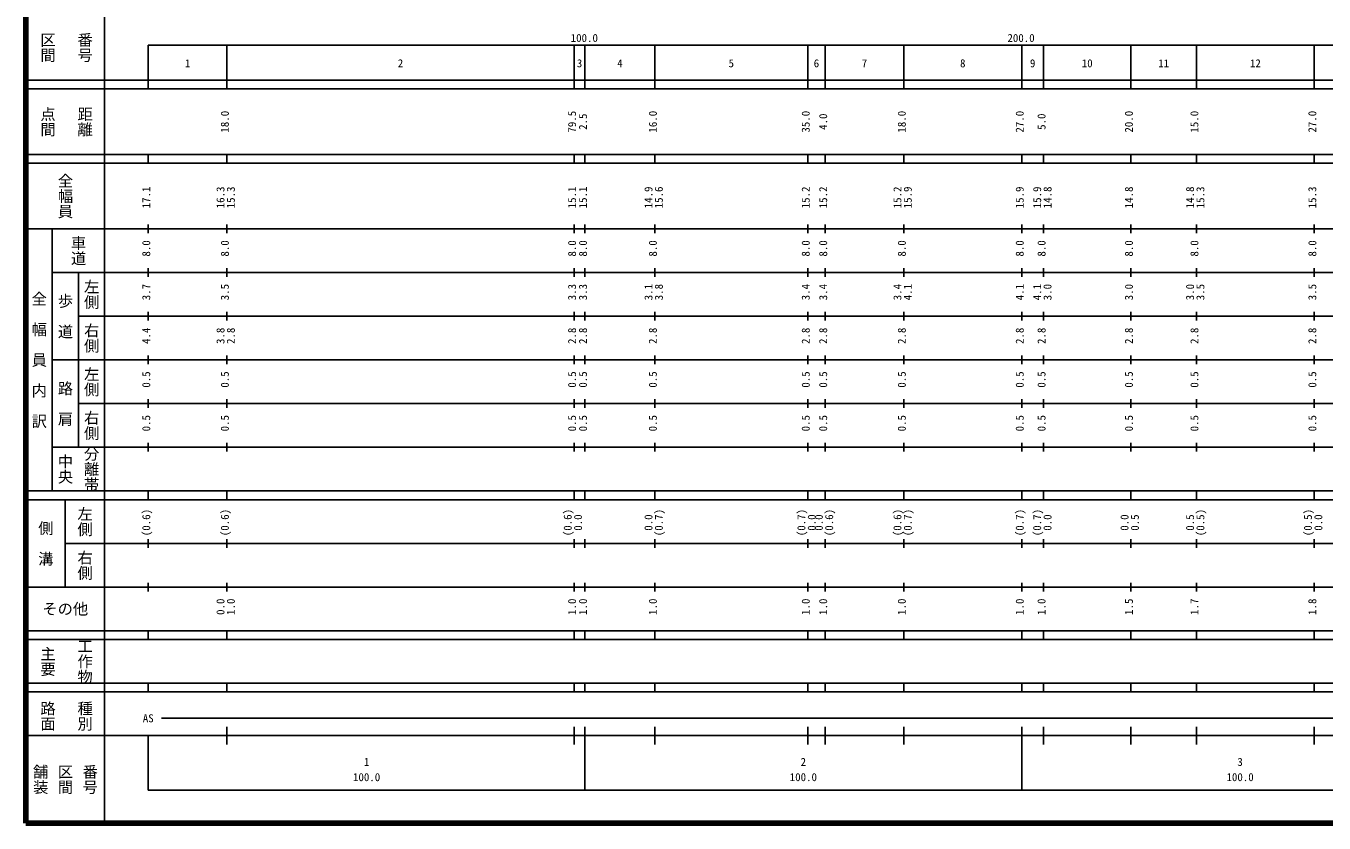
# Model space of a CAD drawing. Units: millimetres on the paper, enlarged 1000 times. Extents: x 40000 to 680000, y 20000 to 380000.
# Drawn here: x 40000 to 337223, y 20000 to 202409 of the extents above; entities that cross this region are included whole.
import ezdxf
from ezdxf.enums import TextEntityAlignment as Align

# ---------------------------------------------------------------- set-up
doc = ezdxf.new("R2010")
doc.units = ezdxf.units.MM
doc.header["$LTSCALE"] = 1000
doc.layers.add('M-TTL', color=2, linetype='Continuous', lineweight=140)
doc.layers.add('M-TTL-BAND', color=7, linetype='Continuous', lineweight=25)
doc.styles.add('@ＭＳ ゴシック', font='')
doc.styles.add('ＭＳ ゴシック', font='')
doc.styles.get('@ＭＳ ゴシック').set_extended_font_data('@MS Gothic')
doc.styles.get('ＭＳ ゴシック').set_extended_font_data('MS Gothic')

msp = doc.modelspace()

# ---------------------------------------------------------------- linework, layer by layer
at = {"layer": 'M-TTL'}
for p, q in [((40000, 380000), (40000, 20000)), ((40000, 20000), (680000, 20000))]:
    msp.add_line(p, q, dxfattribs=at)
at = {"layer": 'M-TTL-BAND'}
for p, q in [((58000, 370000), (58000, 20000)), ((68000, 198000), (579000, 198000)), ((68000, 198000), (68000, 188000)), ((86000, 188000), (86000, 198000)), ((165500, 188000), (165500, 198000)), ((168000, 188000), (168000, 198000)), ((184000, 188000), (184000, 198000)), ((219000, 188000), (219000, 198000)), ((223000, 188000), (223000, 198000)), ((241000, 188000), (241000, 198000)), ((268000, 188000), (268000, 198000)), ((273000, 188000), (273000, 198000)), ((293000, 188000), (293000, 198000)), ((308000, 188000), (308000, 198000)), ((335000, 188000), (335000, 198000)), ((40000, 190000), (579000, 190000)), ((40000, 188000), (579000, 188000)), ((40000, 173000), (579000, 173000)), ((68000, 171000), (68000, 173000)), ((86000, 171000), (86000, 173000)), ((165500, 171000), (165500, 173000)), ((168000, 171000), (168000, 173000)), ((184000, 171000), (184000, 173000)), ((219000, 171000), (219000, 173000)), ((223000, 171000), (223000, 173000)), ((241000, 171000), (241000, 173000)), ((268000, 171000), (268000, 173000)), ((273000, 171000), (273000, 173000)), ((293000, 171000), (293000, 173000)), ((308000, 171000), (308000, 173000)), ((335000, 171000), (335000, 173000)), ((40000, 171000), (579000, 171000)), ((40000, 156000), (579000, 156000)), ((46000, 96000), (46000, 156000)), ((68000, 155000), (68000, 157000)), ((86000, 155000), (86000, 157000)), ((165500, 155000), (165500, 157000)), ((168000, 155000), (168000, 157000)), ((184000, 155000), (184000, 157000)), ((219000, 155000), (219000, 157000)), ((223000, 155000), (223000, 157000)), ((241000, 155000), (241000, 157000)), ((268000, 155000), (268000, 157000)), ((273000, 155000), (273000, 157000)), ((293000, 155000), (293000, 157000)), ((308000, 155000), (308000, 157000)), ((335000, 155000), (335000, 157000)), ((46000, 146000), (579000, 146000)), ((52000, 146000), (52000, 106000)), ((68000, 145000), (68000, 147000)), ((86000, 145000), (86000, 147000)), ((165500, 145000), (165500, 147000)), ((168000, 145000), (168000, 147000)), ((184000, 145000), (184000, 147000)), ((219000, 145000), (219000, 147000)), ((223000, 145000), (223000, 147000)), ((241000, 145000), (241000, 147000)), ((268000, 145000), (268000, 147000)), ((273000, 145000), (273000, 147000)), ((293000, 145000), (293000, 147000)), ((308000, 145000), (308000, 147000)), ((335000, 145000), (335000, 147000)), ((68000, 135000), (68000, 137000)), ((86000, 135000), (86000, 137000)), ((165500, 135000), (165500, 137000)), ((168000, 135000), (168000, 137000)), ((184000, 135000), (184000, 137000)), ((219000, 135000), (219000, 137000)), ((223000, 135000), (223000, 137000)), ((241000, 135000), (241000, 137000)), ((268000, 135000), (268000, 137000)), ((273000, 135000), (273000, 137000)), ((293000, 135000), (293000, 137000)), ((308000, 135000), (308000, 137000)), ((335000, 135000), (335000, 137000)), ((52000, 136000), (579000, 136000)), ((46000, 126000), (579000, 126000)), ((68000, 125000), (68000, 127000)), ((86000, 125000), (86000, 127000)), ((165500, 125000), (165500, 127000)), ((168000, 125000), (168000, 127000)), ((184000, 125000), (184000, 127000)), ((219000, 125000), (219000, 127000)), ((223000, 125000), (223000, 127000)), ((241000, 125000), (241000, 127000)), ((268000, 125000), (268000, 127000)), ((273000, 125000), (273000, 127000)), ((293000, 125000), (293000, 127000)), ((308000, 125000), (308000, 127000)), ((335000, 125000), (335000, 127000)), ((52000, 116000), (579000, 116000)), ((68000, 115000), (68000, 117000)), ((86000, 115000), (86000, 117000)), ((165500, 115000), (165500, 117000)), ((168000, 115000), (168000, 117000)), ((184000, 115000), (184000, 117000)), ((219000, 115000), (219000, 117000)), ((223000, 115000), (223000, 117000)), ((241000, 115000), (241000, 117000)), ((268000, 115000), (268000, 117000)), ((273000, 115000), (273000, 117000)), ((293000, 115000), (293000, 117000)), ((308000, 115000), (308000, 117000)), ((335000, 115000), (335000, 117000)), ((46000, 106000), (579000, 106000)), ((68000, 105000), (68000, 107000)), ((86000, 105000), (86000, 107000)), ((165500, 105000), (165500, 107000)), ((168000, 105000), (168000, 107000)), ((184000, 105000), (184000, 107000)), ((219000, 105000), (219000, 107000)), ((223000, 105000), (223000, 107000)), ((241000, 105000), (241000, 107000)), ((268000, 105000), (268000, 107000)), ((273000, 105000), (273000, 107000)), ((293000, 105000), (293000, 107000)), ((308000, 105000), (308000, 107000)), ((335000, 105000), (335000, 107000)), ((40000, 96000), (579000, 96000)), ((68000, 94000), (68000, 96000)), ((86000, 94000), (86000, 96000)), ((165500, 94000), (165500, 96000)), ((168000, 94000), (168000, 96000)), ((184000, 94000), (184000, 96000)), ((219000, 94000), (219000, 96000)), ((223000, 94000), (223000, 96000)), ((241000, 94000), (241000, 96000)), ((268000, 94000), (268000, 96000)), ((273000, 94000), (273000, 96000)), ((293000, 94000), (293000, 96000)), ((308000, 94000), (308000, 96000)), ((335000, 94000), (335000, 96000)), ((40000, 94000), (579000, 94000)), ((49000, 94000), (49000, 74000)), ((49000, 84000), (579000, 84000)), ((68000, 83000), (68000, 85000)), ((86000, 83000), (86000, 85000)), ((165500, 83000), (165500, 85000)), ((168000, 83000), (168000, 85000)), ((184000, 83000), (184000, 85000)), ((219000, 83000), (219000, 85000)), ((223000, 83000), (223000, 85000)), ((241000, 83000), (241000, 85000)), ((268000, 83000), (268000, 85000)), ((273000, 83000), (273000, 85000)), ((293000, 83000), (293000, 85000)), ((308000, 83000), (308000, 85000)), ((335000, 83000), (335000, 85000)), ((68000, 73000), (68000, 75000)), ((86000, 73000), (86000, 75000)), ((165500, 73000), (165500, 75000)), ((168000, 73000), (168000, 75000)), ((184000, 73000), (184000, 75000)), ((219000, 73000), (219000, 75000)), ((223000, 73000), (223000, 75000)), ((241000, 73000), (241000, 75000)), ((268000, 73000), (268000, 75000)), ((273000, 73000), (273000, 75000)), ((293000, 73000), (293000, 75000)), ((308000, 73000), (308000, 75000)), ((335000, 73000), (335000, 75000)), ((40000, 74000), (579000, 74000)), ((40000, 64000), (579000, 64000)), ((68000, 62000), (68000, 64000)), ((86000, 62000), (86000, 64000)), ((165500, 62000), (165500, 64000)), ((168000, 62000), (168000, 64000)), ((184000, 62000), (184000, 64000)), ((219000, 62000), (219000, 64000)), ((223000, 62000), (223000, 64000)), ((241000, 62000), (241000, 64000)), ((268000, 62000), (268000, 64000)), ((273000, 62000), (273000, 64000)), ((293000, 62000), (293000, 64000)), ((308000, 62000), (308000, 64000)), ((335000, 62000), (335000, 64000)), ((40000, 62000), (579000, 62000)), ((40000, 52000), (579000, 52000)), ((68000, 50000), (68000, 52000)), ((86000, 50000), (86000, 52000)), ((165500, 50000), (165500, 52000)), ((168000, 50000), (168000, 52000)), ((184000, 50000), (184000, 52000)), ((219000, 50000), (219000, 52000)), ((223000, 50000), (223000, 52000)), ((241000, 50000), (241000, 52000)), ((268000, 50000), (268000, 52000)), ((273000, 50000), (273000, 52000)), ((293000, 50000), (293000, 52000)), ((308000, 50000), (308000, 52000)), ((335000, 50000), (335000, 52000)), ((40000, 50000), (579000, 50000)), ((71000, 44000), (565000, 44000)), ((86000, 38000), (86000, 42000)), ((165500, 38000), (165500, 42000)), ((168000, 27500), (168000, 42000)), ((184000, 38000), (184000, 42000)), ((219000, 38000), (219000, 42000)), ((223000, 38000), (223000, 42000)), ((241000, 38000), (241000, 42000)), ((268000, 27500), (268000, 42000)), ((273000, 38000), (273000, 42000)), ((293000, 38000), (293000, 42000)), ((308000, 38000), (308000, 42000)), ((335000, 38000), (335000, 42000)), ((40000, 40000), (579000, 40000)), ((68000, 40000), (68000, 27500)), ((68000, 27500), (579000, 27500))]:
    msp.add_line(p, q, dxfattribs=at)

# ---------------------------------------------------------------- texts
at = {"layer": 'M-TTL-BAND', "style": '@ＭＳ ゴシック'}
for s, p in [('区間', (45000, 197500)), ('番号', (53500, 197500)), ('点間', (45000, 180500)), ('距離', (53500, 180500)), ('全幅員', (49000, 163500)), ('車道', (52000, 151000)), ('左側', (55000, 141000)), ('全\u3000幅\u3000員\u3000内\u3000訳', (43000, 126000)), ('歩\u3000道', (49000, 136000)), ('右側', (55000, 131000)), ('左側', (55000, 121000)), ('路\u3000肩', (49000, 116000)), ('右側', (55000, 111000)), ('中央', (49000, 101000)), ('分離帯', (55000, 101000)), ('左側', (53500, 89000)), ('側\u3000溝', (44500, 84000)), ('右側', (53500, 79000)), ('主要', (45000, 57000)), ('工作物', (53500, 57000)), ('路面', (45000, 44500)), ('種別', (53500, 44500)), ('舗装', (43333, 30000)), ('区間', (49000, 30000)), ('番号', (54667, 30000))]:
    msp.add_text(s, height=2566, rotation=270, dxfattribs=at).set_placement(p, align=Align.MIDDLE_CENTER)
at = {"layer": 'M-TTL-BAND', "style": 'ＭＳ ゴシック'}
for s, p in [('100.0', (167844, 198195)), ('200.0', (267844, 198195)), ('1', (77000, 192405)), ('2', (125750, 192405)), ('3', (166750, 192405)), ('4', (176000, 192405)), ('5', (201500, 192405)), ('6', (221000, 192405)), ('7', (232000, 192405)), ('8', (254500, 192405)), ('9', (270500, 192405)), ('10', (283000, 192405)), ('11', (300500, 192405)), ('12', (321500, 192405)), ('AS', (68000, 42500)), ('1', (118000, 32523)), ('2', (218000, 32523)), ('3', (318000, 32523)), ('100.0', (118000, 29033)), ('100.0', (218000, 29033)), ('100.0', (318000, 29033))]:
    msp.add_text(s, height=1833, dxfattribs=at).set_placement(p, align=Align.BOTTOM_CENTER)
for s, p in [('18.0', (87000, 180500)), ('79.5', (166500, 180500)), ('2.5', (169000, 180500)), ('16.0', (185000, 180500)), ('35.0', (220000, 180500)), ('4.0', (224000, 180500)), ('18.0', (242000, 180500)), ('27.0', (269000, 180500)), ('5.0', (274000, 180500)), ('20.0', (294000, 180500)), ('15.0', (309000, 180500)), ('27.0', (336000, 180500)), ('17.1', (69000, 163174)), ('16.3', (86000, 163174)), ('15.3', (88370, 163174)), ('15.1', (166500, 163174)), ('15.1', (169000, 163174)), ('14.9', (184000, 163174)), ('15.6', (186370, 163174)), ('15.2', (220000, 163174)), ('15.2', (224000, 163174)), ('15.2', (241000, 163174)), ('15.9', (243370, 163174)), ('15.9', (269000, 163174)), ('15.9', (273000, 163174)), ('14.8', (275370, 163174)), ('14.8', (294000, 163174)), ('14.8', (308000, 163174)), ('15.3', (310370, 163174)), ('15.3', (336000, 163174)), ('8.0', (69000, 151500)), ('8.0', (87000, 151500)), ('8.0', (166500, 151500)), ('8.0', (169000, 151500)), ('8.0', (185000, 151500)), ('8.0', (220000, 151500)), ('8.0', (224000, 151500)), ('8.0', (242000, 151500)), ('8.0', (269000, 151500)), ('8.0', (274000, 151500)), ('8.0', (294000, 151500)), ('8.0', (309000, 151500)), ('8.0', (336000, 151500)), ('3.7', (69000, 141500)), ('3.5', (87000, 141500)), ('3.3', (166500, 141500)), ('3.3', (169000, 141500)), ('3.1', (184000, 141500)), ('3.8', (186370, 141500)), ('3.4', (220000, 141500)), ('3.4', (224000, 141500)), ('3.4', (241000, 141500)), ('4.1', (243370, 141500)), ('4.1', (269000, 141500)), ('4.1', (273000, 141500)), ('3.0', (275370, 141500)), ('3.0', (294000, 141500)), ('3.0', (308000, 141500)), ('3.5', (310370, 141500)), ('3.5', (336000, 141500)), ('4.4', (69000, 131500)), ('3.8', (86000, 131500)), ('2.8', (88370, 131500)), ('2.8', (166500, 131500)), ('2.8', (169000, 131500)), ('2.8', (185000, 131500)), ('2.8', (220000, 131500)), ('2.8', (224000, 131500)), ('2.8', (242000, 131500)), ('2.8', (269000, 131500)), ('2.8', (274000, 131500)), ('2.8', (294000, 131500)), ('2.8', (309000, 131500)), ('2.8', (336000, 131500)), ('0.5', (69000, 121500)), ('0.5', (87000, 121500)), ('0.5', (166500, 121500)), ('0.5', (169000, 121500)), ('0.5', (185000, 121500)), ('0.5', (220000, 121500)), ('0.5', (224000, 121500)), ('0.5', (242000, 121500)), ('0.5', (269000, 121500)), ('0.5', (274000, 121500)), ('0.5', (294000, 121500)), ('0.5', (309000, 121500)), ('0.5', (336000, 121500)), ('0.5', (69000, 111500)), ('0.5', (87000, 111500)), ('0.5', (166500, 111500)), ('0.5', (169000, 111500)), ('0.5', (185000, 111500)), ('0.5', (220000, 111500)), ('0.5', (224000, 111500)), ('0.5', (242000, 111500)), ('0.5', (269000, 111500)), ('0.5', (274000, 111500)), ('0.5', (294000, 111500)), ('0.5', (309000, 111500)), ('0.5', (336000, 111500)), ('(0.6)', (69000, 88764)), ('(0.6)', (87000, 88764)), ('(0.6)', (165500, 88764)), ('0.0', (167870, 88764)), ('0.0', (184000, 88764)), ('(0.7)', (186370, 88764)), ('(0.7)', (219000, 88764)), ('0.0', (221370, 88764)), ('0.0', (223000, 88764)), ('(0.6)', (225370, 88764)), ('(0.6)', (241000, 88764)), ('(0.7)', (243370, 88764)), ('(0.7)', (269000, 88764)), ('(0.7)', (273000, 88764)), ('0.0', (275370, 88764)), ('0.0', (293000, 88764)), ('0.5', (295370, 88764)), ('0.5', (308000, 88764)), ('(0.5)', (310370, 88764)), ('(0.5)', (335000, 88764)), ('0.0', (337370, 88764)), ('0.0', (86000, 69500)), ('1.0', (88370, 69500)), ('1.0', (166500, 69500)), ('1.0', (169000, 69500)), ('1.0', (185000, 69500)), ('1.0', (220000, 69500)), ('1.0', (224000, 69500)), ('1.0', (242000, 69500)), ('1.0', (269000, 69500)), ('1.0', (274000, 69500)), ('1.5', (294000, 69500)), ('1.7', (309000, 69500)), ('1.8', (336000, 69500))]:
    msp.add_text(s, height=1833, rotation=90, dxfattribs=at).set_placement(p, align=Align.BOTTOM_CENTER)
msp.add_text('その他', height=2566, dxfattribs=at).set_placement((49000, 69000), align=Align.MIDDLE_CENTER)

doc.saveas('drawing.dxf')
